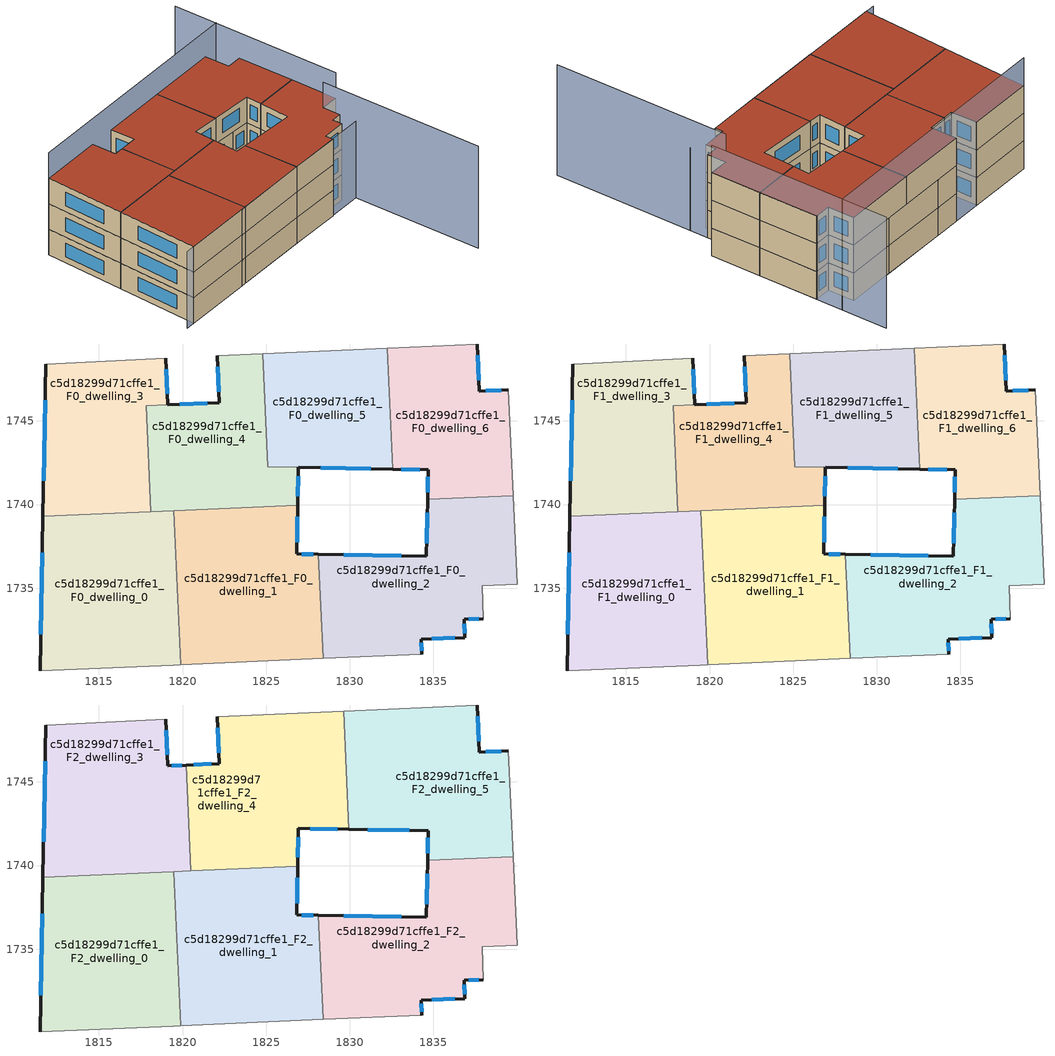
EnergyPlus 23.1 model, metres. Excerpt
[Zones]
c5d18299d71cffe1_F0_dwelling_0
 floor ground (EU_floor_Construction): 1819.49,1739.63 1819.9,1730.42 1819.45,1730.4 1811.48,1730.07 1811.65,1739.29 z0
 wall outside (EU_wall_Construction): 1811.65,1739.29 1811.48,1730.07 z0:3
 wall to c5d18299d71cffe1_F0_dwelling_1 (EU_wall_Construction): 1819.9,1730.42 1819.49,1739.63 z0:3
 wall adiabatic (EU_wall_Construction): 1811.48,1730.07 1819.45,1730.4 1819.9,1730.42 z0:3
 wall to c5d18299d71cffe1_F0_dwelling_3 (EU_wall_Construction): 1818.11,1739.57 1811.65,1739.29 z0:3
 wall to c5d18299d71cffe1_F0_dwelling_4 (EU_wall_Construction): 1819.49,1739.63 1818.11,1739.57 z0:3
 window (EU_Window_Construction): 1811.61,1737.12 1811.52,1732.23 z0.7:2.3
c5d18299d71cffe1_F0_dwelling_1
 floor ground (EU_floor_Construction): 1826.89,1739.96 1826.83,1737.05 1828.12,1737.02 1828.4,1730.8 1819.9,1730.42 1819.49,1739.63 z0
 wall outside (EU_wall_Construction): 1828.12,1737.02 1826.83,1737.05 1826.89,1739.96 z0:3
 wall to c5d18299d71cffe1_F0_dwelling_2 (EU_wall_Construction): 1828.4,1730.8 1828.12,1737.02 z0:3
 wall adiabatic (EU_wall_Construction): 1819.9,1730.42 1828.4,1730.8 z0:3
 wall to c5d18299d71cffe1_F0_dwelling_4 (EU_wall_Construction): 1826.89,1739.96 1819.49,1739.63 z0:3
 window (EU_Window_Construction): 1826.84,1737.73 1826.87,1739.28 / 1827.82,1737.03 1827.13,1737.04 z0.7:2.3
c5d18299d71cffe1_F0_dwelling_2
 floor ground (EU_floor_Construction): 1839.76,1740.54 1839.99,1735.24 1837.91,1735.15 1837.99,1733.18 1836.83,1733.13 1836.88,1732.05 1834.28,1731.94 1834.32,1731.06 1828.4,1730.8 1828.12,1737.02 1834.58,1736.9 1834.65,1740.31 z0
 wall outside (EU_wall_Construction): 1834.32,1731.06 1834.28,1731.94 1836.88,1732.05 1836.83,1733.13 1837.99,1733.18 / 1834.65,1740.31 1834.58,1736.9 1828.12,1737.02 z0:3
 wall adiabatic (EU_wall_Construction): 1828.4,1730.8 1834.32,1731.06 / 1837.99,1733.18 1837.91,1735.15 1839.99,1735.24 1839.76,1740.54 z0:3
 wall to c5d18299d71cffe1_F0_dwelling_6 (EU_wall_Construction): 1839.76,1740.54 1834.65,1740.31 z0:3
 window (EU_Window_Construction): 1836.87,1732.3 1836.84,1732.88 / 1834.89,1731.96 1836.27,1732.02 / 1834.31,1731.26 1834.29,1731.73 / 1833.06,1736.93 1829.64,1736.99 / 1834.63,1739.51 1834.6,1737.7 / 1837.1,1733.14 1837.72,1733.17 z0.7:2.3
c5d18299d71cffe1_F0_dwelling_3
 floor ground (EU_floor_Construction): 1818.99,1748.75 1819.11,1745.96 1817.83,1745.9 1818.11,1739.57 1811.65,1739.29 1811.82,1748.38 z0
 wall outside (EU_wall_Construction): 1819.11,1745.96 1818.99,1748.75 / 1811.82,1748.38 1811.65,1739.29 z0:3
 wall adiabatic (EU_wall_Construction): 1818.99,1748.75 1811.82,1748.38 z0:3
 wall to c5d18299d71cffe1_F0_dwelling_4 (EU_wall_Construction): 1818.11,1739.57 1817.83,1745.9 1819.11,1745.96 z0:3
 window (EU_Window_Construction): 1819.08,1746.61 1819.02,1748.09 / 1811.78,1746.25 1811.69,1741.42 z0.7:2.3
c5d18299d71cffe1_F0_dwelling_4
 floor ground (EU_floor_Construction): 1824.8,1749.01 1825.1,1742.26 1826.93,1742.23 1826.89,1739.96 1818.11,1739.57 1817.83,1745.9 1819.11,1745.96 1822.2,1746.09 1822.07,1748.89 z0
 wall outside (EU_wall_Construction): 1822.07,1748.89 1822.2,1746.09 1819.11,1745.96 / 1826.89,1739.96 1826.93,1742.23 z0:3
 wall adiabatic (EU_wall_Construction): 1824.8,1749.01 1822.07,1748.89 z0:3
 wall to c5d18299d71cffe1_F0_dwelling_5 (EU_wall_Construction): 1826.93,1742.23 1825.1,1742.26 / 1825.1,1742.27 1824.8,1749.01 z0:3
 window (EU_Window_Construction): 1821.47,1746.06 1819.84,1745.99 / 1822.1,1748.23 1822.17,1746.75 / 1826.9,1740.5 1826.92,1741.69 z0.7:2.3
c5d18299d71cffe1_F0_dwelling_5
 floor ground (EU_floor_Construction): 1832.25,1749.34 1832.58,1742.12 1825.1,1742.26 1824.8,1749.01 z0
 wall outside (EU_wall_Construction): 1826.93,1742.23 1832.58,1742.12 z0:3
 wall adiabatic (EU_wall_Construction): 1832.25,1749.34 1824.8,1749.01 z0:3
 wall to c5d18299d71cffe1_F0_dwelling_6 (EU_wall_Construction): 1832.58,1742.12 1832.25,1749.34 z0:3
 window (EU_Window_Construction): 1828.26,1742.2 1831.25,1742.14 z0.7:2.3
c5d18299d71cffe1_F0_dwelling_6
 floor ground (EU_floor_Construction): 1837.61,1749.58 1837.73,1746.77 1839.48,1746.85 1839.76,1740.54 1834.65,1740.31 1834.68,1742.08 1832.58,1742.12 1832.25,1749.34 z0
 wall outside (EU_wall_Construction): 1832.58,1742.12 1834.68,1742.08 1834.65,1740.31 / 1839.48,1746.85 1837.73,1746.77 1837.61,1749.58 z0:3
 wall adiabatic (EU_wall_Construction): 1839.76,1740.54 1839.48,1746.85 / 1837.61,1749.58 1832.25,1749.34 z0:3
 window (EU_Window_Construction): 1834.67,1741.66 1834.65,1740.72 / 1833.07,1742.11 1834.18,1742.09 / 1837.7,1747.43 1837.64,1748.92 / 1839.07,1746.83 1838.14,1746.79 z0.7:2.3
c5d18299d71cffe1_F1_dwelling_0
 floor to c5d18299d71cffe1_F0_dwelling_0 (EU_floor_Construction): 1819.49,1739.63 1819.9,1730.42 1819.45,1730.4 1811.48,1730.07 1811.65,1739.29 z3
 wall outside (EU_wall_Construction): 1811.65,1739.29 1811.48,1730.07 z3:6
 wall to c5d18299d71cffe1_F1_dwelling_1 (EU_wall_Construction): 1819.9,1730.42 1819.49,1739.63 z3:6
 wall adiabatic (EU_wall_Construction): 1811.48,1730.07 1819.45,1730.4 1819.9,1730.42 z3:6
 wall to c5d18299d71cffe1_F1_dwelling_3 (EU_wall_Construction): 1818.11,1739.57 1811.65,1739.29 z3:6
 wall to c5d18299d71cffe1_F1_dwelling_4 (EU_wall_Construction): 1819.49,1739.63 1818.11,1739.57 z3:6
 window (EU_Window_Construction): 1811.61,1737.12 1811.52,1732.23 z3.7:5.3
c5d18299d71cffe1_F1_dwelling_1
 floor to c5d18299d71cffe1_F0_dwelling_1 (EU_floor_Construction): 1826.89,1739.96 1826.83,1737.05 1828.12,1737.02 1828.4,1730.8 1819.9,1730.42 1819.49,1739.63 z3
 wall outside (EU_wall_Construction): 1828.12,1737.02 1826.83,1737.05 1826.89,1739.96 z3:6
 wall to c5d18299d71cffe1_F1_dwelling_2 (EU_wall_Construction): 1828.4,1730.8 1828.12,1737.02 z3:6
 wall adiabatic (EU_wall_Construction): 1819.9,1730.42 1828.4,1730.8 z3:6
 wall to c5d18299d71cffe1_F1_dwelling_4 (EU_wall_Construction): 1826.89,1739.96 1819.49,1739.63 z3:6
 window (EU_Window_Construction): 1826.84,1737.73 1826.87,1739.28 / 1827.82,1737.03 1827.13,1737.04 z3.7:5.3
c5d18299d71cffe1_F1_dwelling_2
 floor to c5d18299d71cffe1_F0_dwelling_2 (EU_floor_Construction): 1839.76,1740.54 1839.99,1735.24 1837.91,1735.15 1837.99,1733.18 1836.83,1733.13 1836.88,1732.05 1834.28,1731.94 1834.32,1731.06 1828.4,1730.8 1828.12,1737.02 1834.58,1736.9 1834.65,1740.31 z3
 wall outside (EU_wall_Construction): 1834.32,1731.06 1834.28,1731.94 1836.88,1732.05 1836.83,1733.13 1837.99,1733.18 / 1834.65,1740.31 1834.58,1736.9 1828.12,1737.02 z3:6
 wall adiabatic (EU_wall_Construction): 1828.4,1730.8 1834.32,1731.06 / 1837.99,1733.18 1837.91,1735.15 1839.99,1735.24 1839.76,1740.54 z3:6
 wall to c5d18299d71cffe1_F1_dwelling_6 (EU_wall_Construction): 1839.76,1740.54 1834.65,1740.31 z3:6
 window (EU_Window_Construction): 1836.87,1732.3 1836.84,1732.88 / 1834.89,1731.96 1836.27,1732.02 / 1834.31,1731.26 1834.29,1731.73 / 1833.06,1736.93 1829.64,1736.99 / 1834.63,1739.51 1834.6,1737.7 / 1837.1,1733.14 1837.72,1733.17 z3.7:5.3
c5d18299d71cffe1_F1_dwelling_3
 floor to c5d18299d71cffe1_F0_dwelling_3 (EU_floor_Construction): 1818.99,1748.75 1819.11,1745.96 1817.83,1745.9 1818.11,1739.57 1811.65,1739.29 1811.82,1748.38 z3
 wall outside (EU_wall_Construction): 1819.11,1745.96 1818.99,1748.75 / 1811.82,1748.38 1811.65,1739.29 z3:6
 wall adiabatic (EU_wall_Construction): 1818.99,1748.75 1811.82,1748.38 z3:6
 wall to c5d18299d71cffe1_F1_dwelling_4 (EU_wall_Construction): 1818.11,1739.57 1817.83,1745.9 1819.11,1745.96 z3:6
 window (EU_Window_Construction): 1819.08,1746.61 1819.02,1748.09 / 1811.78,1746.25 1811.69,1741.42 z3.7:5.3
c5d18299d71cffe1_F1_dwelling_4
 floor to c5d18299d71cffe1_F0_dwelling_4 (EU_floor_Construction): 1824.8,1749.01 1825.1,1742.26 1826.93,1742.23 1826.89,1739.96 1818.11,1739.57 1817.83,1745.9 1819.11,1745.96 1822.2,1746.09 1822.07,1748.89 z3
 wall outside (EU_wall_Construction): 1822.07,1748.89 1822.2,1746.09 1819.11,1745.96 / 1826.89,1739.96 1826.93,1742.23 z3:6
 wall adiabatic (EU_wall_Construction): 1824.8,1749.01 1822.07,1748.89 z3:6
 wall to c5d18299d71cffe1_F1_dwelling_5 (EU_wall_Construction): 1826.93,1742.23 1825.1,1742.26 / 1825.1,1742.27 1824.8,1749.01 z3:6
 window (EU_Window_Construction): 1821.47,1746.06 1819.84,1745.99 / 1822.1,1748.23 1822.17,1746.75 / 1826.9,1740.5 1826.92,1741.69 z3.7:5.3
c5d18299d71cffe1_F1_dwelling_5
 floor to c5d18299d71cffe1_F0_dwelling_5 (EU_floor_Construction): 1832.25,1749.34 1832.58,1742.12 1825.1,1742.27 1824.8,1749.01 z3
 wall outside (EU_wall_Construction): 1826.93,1742.23 1832.58,1742.12 z3:6
 wall adiabatic (EU_wall_Construction): 1832.25,1749.34 1824.8,1749.01 z3:6
 wall to c5d18299d71cffe1_F1_dwelling_6 (EU_wall_Construction): 1832.58,1742.12 1832.25,1749.34 z3:6
 window (EU_Window_Construction): 1828.26,1742.2 1831.25,1742.14 z3.7:5.3
c5d18299d71cffe1_F1_dwelling_6
 floor to c5d18299d71cffe1_F0_dwelling_6 (EU_floor_Construction): 1837.61,1749.58 1837.73,1746.77 1839.48,1746.85 1839.76,1740.54 1834.65,1740.31 1834.68,1742.08 1832.58,1742.12 1832.25,1749.34 z3
 wall outside (EU_wall_Construction): 1832.58,1742.12 1834.68,1742.08 1834.65,1740.31 / 1839.48,1746.85 1837.73,1746.77 1837.61,1749.58 z3:6
 wall adiabatic (EU_wall_Construction): 1839.76,1740.54 1839.48,1746.85 / 1837.61,1749.58 1832.25,1749.34 z3:6
 window (EU_Window_Construction): 1834.67,1741.66 1834.65,1740.72 / 1833.07,1742.11 1834.18,1742.09 / 1837.7,1747.43 1837.64,1748.92 / 1839.07,1746.83 1838.14,1746.79 z3.7:5.3
c5d18299d71cffe1_F2_dwelling_0
 floor to c5d18299d71cffe1_F1_dwelling_0 (EU_floor_Construction): 1819.49,1739.63 1819.9,1730.42 1819.45,1730.4 1811.48,1730.07 1811.65,1739.29 z6
 wall outside (EU_wall_Construction): 1811.65,1739.29 1811.48,1730.07 z6:9
 wall to c5d18299d71cffe1_F2_dwelling_1 (EU_wall_Construction): 1819.9,1730.42 1819.49,1739.63 z6:9
 wall adiabatic (EU_wall_Construction): 1811.48,1730.07 1819.45,1730.4 1819.9,1730.42 z6:9
 wall to c5d18299d71cffe1_F2_dwelling_3 (EU_wall_Construction): 1819.49,1739.63 1811.65,1739.29 z6:9
 window (EU_Window_Construction): 1811.61,1737.12 1811.52,1732.23 z6.7:8.3
 roof outside (EU_roof_Construction): 1819.9,1730.42 1819.49,1739.63 1811.65,1739.29 1811.48,1730.07 1819.45,1730.4 z9
c5d18299d71cffe1_F2_dwelling_1
 floor to c5d18299d71cffe1_F1_dwelling_1 (EU_floor_Construction): 1826.89,1739.96 1826.83,1737.05 1828.12,1737.02 1828.4,1730.8 1819.9,1730.42 1819.49,1739.63 z6
 wall outside (EU_wall_Construction): 1828.12,1737.02 1826.83,1737.05 1826.89,1739.96 z6:9
 wall to c5d18299d71cffe1_F2_dwelling_2 (EU_wall_Construction): 1828.4,1730.8 1828.12,1737.02 z6:9
 wall adiabatic (EU_wall_Construction): 1819.9,1730.42 1828.4,1730.8 z6:9
 wall to c5d18299d71cffe1_F2_dwelling_4 (EU_wall_Construction): 1826.89,1739.96 1820.5,1739.68 z6:9
 wall to c5d18299d71cffe1_F2_dwelling_3 (EU_wall_Construction): 1820.5,1739.68 1819.49,1739.64 z6:9
 window (EU_Window_Construction): 1826.84,1737.73 1826.87,1739.28 / 1827.82,1737.03 1827.13,1737.04 z6.7:8.3
 roof outside (EU_roof_Construction): 1828.4,1730.8 1828.12,1737.02 1826.83,1737.05 1826.89,1739.96 1819.49,1739.63 1819.9,1730.42 z9
c5d18299d71cffe1_F2_dwelling_2
 floor to c5d18299d71cffe1_F1_dwelling_2 (EU_floor_Construction): 1839.76,1740.54 1839.99,1735.24 1837.91,1735.15 1837.99,1733.18 1836.83,1733.13 1836.88,1732.05 1834.28,1731.94 1834.32,1731.06 1828.4,1730.8 1828.12,1737.02 1834.58,1736.9 1834.65,1740.31 z6
 wall outside (EU_wall_Construction): 1834.32,1731.06 1834.28,1731.94 1836.88,1732.05 1836.83,1733.13 1837.99,1733.18 / 1834.65,1740.31 1834.58,1736.9 1828.12,1737.02 z6:9
 wall adiabatic (EU_wall_Construction): 1828.4,1730.8 1834.32,1731.06 / 1837.99,1733.18 1837.91,1735.15 1839.99,1735.24 1839.76,1740.54 z6:9
 wall to c5d18299d71cffe1_F2_dwelling_5 (EU_wall_Construction): 1839.76,1740.54 1834.65,1740.31 z6:9
 window (EU_Window_Construction): 1836.87,1732.3 1836.84,1732.88 / 1834.89,1731.96 1836.27,1732.02 / 1834.31,1731.26 1834.29,1731.73 / 1833.06,1736.93 1829.64,1736.99 / 1834.63,1739.51 1834.6,1737.7 / 1837.1,1733.14 1837.72,1733.17 z6.7:8.3
 roof outside (EU_roof_Construction): 1837.99,1733.18 1837.91,1735.15 1839.99,1735.24 1839.76,1740.54 1834.65,1740.31 1834.58,1736.9 1828.12,1737.02 1828.4,1730.8 1834.32,1731.06 1834.28,1731.94 1836.88,1732.05 1836.83,1733.13 z9
c5d18299d71cffe1_F2_dwelling_3
 floor to c5d18299d71cffe1_F1_dwelling_3 (EU_floor_Construction): 1818.99,1748.75 1819.11,1745.96 1817.83,1745.9 1818.11,1739.57 1811.65,1739.29 1811.82,1748.38 z6
 floor to c5d18299d71cffe1_F1_dwelling_4 (EU_floor_Construction): 1820.22,1746 1820.5,1739.68 1818.11,1739.57 1817.83,1745.9 1819.11,1745.96 z6
 wall outside (EU_wall_Construction): 1811.82,1748.38 1811.65,1739.29 / 1820.22,1746 1819.11,1745.96 1818.99,1748.75 z6:9
 wall adiabatic (EU_wall_Construction): 1818.99,1748.75 1811.82,1748.38 z6:9
 wall to c5d18299d71cffe1_F2_dwelling_4 (EU_wall_Construction): 1820.5,1739.68 1820.22,1746 z6:9
 window (EU_Window_Construction): 1811.78,1746.25 1811.69,1741.42 / 1819.08,1746.61 1819.02,1748.09 / 1819.96,1745.99 1819.37,1745.97 z6.7:8.3
 roof outside (EU_roof_Construction): 1820.5,1739.68 1820.22,1746 1819.11,1745.96 1818.99,1748.75 1811.82,1748.38 1811.65,1739.29 z9
c5d18299d71cffe1_F2_dwelling_4
 floor to c5d18299d71cffe1_F1_dwelling_4 (EU_floor_Construction): 1824.8,1749.01 1825.1,1742.26 1826.93,1742.23 1826.89,1739.96 1820.5,1739.68 1820.22,1746 1822.2,1746.09 1822.07,1748.89 z6
 floor to c5d18299d71cffe1_F1_dwelling_5 (EU_floor_Construction): 1829.63,1749.22 1829.95,1742.17 1825.1,1742.27 1824.8,1749.01 z6
 wall outside (EU_wall_Construction): 1826.89,1739.96 1826.93,1742.23 1829.95,1742.17 / 1822.07,1748.89 1822.2,1746.09 1820.22,1746 z6:9
 wall to c5d18299d71cffe1_F2_dwelling_5 (EU_wall_Construction): 1829.95,1742.17 1829.63,1749.22 z6:9
 wall adiabatic (EU_wall_Construction): 1829.63,1749.22 1822.07,1748.89 z6:9
 window (EU_Window_Construction): 1827.64,1742.21 1829.24,1742.18 / 1826.9,1740.5 1826.92,1741.69 / 1821.73,1746.07 1820.68,1746.03 / 1822.1,1748.23 1822.17,1746.75 z6.7:8.3
 roof outside (EU_roof_Construction): 1829.95,1742.17 1829.63,1749.22 1822.07,1748.89 1822.2,1746.09 1820.22,1746 1820.5,1739.68 1826.89,1739.96 1826.93,1742.23 z9
c5d18299d71cffe1_F2_dwelling_5
 floor to c5d18299d71cffe1_F1_dwelling_5 (EU_floor_Construction): 1832.25,1749.34 1832.57,1742.12 1829.95,1742.17 1829.63,1749.22 z6
 floor to c5d18299d71cffe1_F1_dwelling_6 (EU_floor_Construction): 1837.61,1749.58 1837.73,1746.77 1839.48,1746.85 1839.76,1740.54 1834.65,1740.31 1834.68,1742.08 1832.57,1742.12 1832.25,1749.34 z6
 wall outside (EU_wall_Construction): 1829.95,1742.17 1834.68,1742.08 1834.65,1740.31 / 1839.48,1746.85 1837.73,1746.77 1837.61,1749.58 z6:9
 wall adiabatic (EU_wall_Construction): 1839.76,1740.54 1839.48,1746.85 / 1837.61,1749.58 1829.63,1749.22 z6:9
 window (EU_Window_Construction): 1834.67,1741.66 1834.65,1740.72 / 1831.06,1742.15 1833.57,1742.1 / 1837.7,1747.43 1837.64,1748.92 / 1839.07,1746.83 1838.14,1746.79 z6.7:8.3
 roof outside (EU_roof_Construction): 1839.76,1740.54 1839.48,1746.85 1837.73,1746.77 1837.61,1749.58 1829.63,1749.22 1829.95,1742.17 1834.68,1742.08 1834.65,1740.31 z9
shading: 1810.43,1730.02 1838.09,1731.23 z0:9; 1838.74,1716.54 1837.9,1735.15 / 1839.99,1735.24 1839.13,1754.56 / 1839.37,1749.66 1811.82,1748.38 z0:12
[Building]
EU S2 Campaign: North Axis=0; Terrain=City; Solar Distribution=FullExterior
[Site:Location]
Budapest.Ferenc.Liszt.Intl.AP: Latitude=47.437; Longitude=19.256; Time Zone=1; Elevation=185
[SizingPeriod:WeatherFileDays]
AnnualSizingPeriod: Begin Month=1; Begin Day of Month=1; End Month=12; End Day of Month=31; Day of Week for Start Day=Monday; Use Weather File Daylight Saving Period=No; Use Weather File Rain and Snow Indicators=No
[MATERIAL]
EU_InternalMass_Material: Roughness=MediumRough; Thickness=0.1; Conductivity=1; Density=1800; Specific Heat=900; Thermal Absorptance=0.9; Solar Absorptance=0.7; Visible Absorptance=0.7
[MATERIAL:NOMASS] Roughness=MediumRough; Thermal Absorptance=0.9; Solar Absorptance=0.7; Visible Absorptance=0.7
Name | Thermal Resistance
EU_wall_NoMass | 0.832559
EU_roof_NoMass | 1.39638
EU_floor_NoMass | 0.872794
[WINDOWMATERIAL:SIMPLEGLAZINGSYSTEM]
EU_Window_SimpleGlazing: UFactor=2.79869; Solar Heat Gain Coefficient=0.75; Visible Transmittance=0.75
[CONSTRUCTION]
EU_wall_Construction: EU_wall_NoMass
EU_roof_Construction: EU_roof_NoMass
EU_floor_Construction: EU_floor_NoMass
EU_Window_Construction: EU_Window_SimpleGlazing
EU_InternalMass_Construction: EU_InternalMass_Material
[ZONE] Type=1; Multiplier=1; Ceiling Height=autocalculate; Floor Area=autocalculate; Part of Total Floor Area=Yes
Name | Volume
c5d18299d71cffe1_F0_dwelling_0; c5d18299d71cffe1_F1_dwelling_0; c5d18299d71cffe1_F2_dwelling_0; c5d18299d71cffe1_F2_dwelling_3 | 224.832
c5d18299d71cffe1_F0_dwelling_1; c5d18299d71cffe1_F1_dwelling_1; c5d18299d71cffe1_F2_dwelling_1 | 224.829
c5d18299d71cffe1_F0_dwelling_2; c5d18299d71cffe1_F1_dwelling_2; c5d18299d71cffe1_F2_dwelling_2 | 224.82
c5d18299d71cffe1_F0_dwelling_3; c5d18299d71cffe1_F1_dwelling_3 | 179.362
c5d18299d71cffe1_F0_dwelling_4; c5d18299d71cffe1_F1_dwelling_4 | 170.0625
c5d18299d71cffe1_F2_dwelling_4 | 224.836
c5d18299d71cffe1_F0_dwelling_5 | 156.432
c5d18299d71cffe1_F1_dwelling_5 | 156.385
c5d18299d71cffe1_F2_dwelling_5 | 224.819
c5d18299d71cffe1_F0_dwelling_6; c5d18299d71cffe1_F1_dwelling_6 | 168.623
[INTERNALMASS] Construction=EU_InternalMass_Construction
Name | Zone or ZoneList | Surface Area
c5d18299d71cffe1_F0_dwelling_0_EU_InternalMass | c5d18299d71cffe1_F0_dwelling_0 | 74.944
c5d18299d71cffe1_F0_dwelling_1_EU_InternalMass | c5d18299d71cffe1_F0_dwelling_1 | 74.9431
c5d18299d71cffe1_F0_dwelling_2_EU_InternalMass | c5d18299d71cffe1_F0_dwelling_2 | 74.9398
c5d18299d71cffe1_F0_dwelling_3_EU_InternalMass | c5d18299d71cffe1_F0_dwelling_3 | 59.7866
c5d18299d71cffe1_F0_dwelling_4_EU_InternalMass | c5d18299d71cffe1_F0_dwelling_4 | 56.692
c5d18299d71cffe1_F0_dwelling_5_EU_InternalMass | c5d18299d71cffe1_F0_dwelling_5 | 52.1476
c5d18299d71cffe1_F0_dwelling_6_EU_InternalMass | c5d18299d71cffe1_F0_dwelling_6 | 56.2077
c5d18299d71cffe1_F1_dwelling_0_EU_InternalMass | c5d18299d71cffe1_F1_dwelling_0 | 74.944
c5d18299d71cffe1_F1_dwelling_1_EU_InternalMass | c5d18299d71cffe1_F1_dwelling_1 | 74.9431
c5d18299d71cffe1_F1_dwelling_2_EU_InternalMass | c5d18299d71cffe1_F1_dwelling_2 | 74.9398
c5d18299d71cffe1_F1_dwelling_3_EU_InternalMass | c5d18299d71cffe1_F1_dwelling_3 | 59.7866
c5d18299d71cffe1_F1_dwelling_4_EU_InternalMass | c5d18299d71cffe1_F1_dwelling_4 | 56.692
c5d18299d71cffe1_F1_dwelling_5_EU_InternalMass | c5d18299d71cffe1_F1_dwelling_5 | 52.1476
c5d18299d71cffe1_F1_dwelling_6_EU_InternalMass | c5d18299d71cffe1_F1_dwelling_6 | 56.2077
c5d18299d71cffe1_F2_dwelling_0_EU_InternalMass | c5d18299d71cffe1_F2_dwelling_0 | 74.944
c5d18299d71cffe1_F2_dwelling_1_EU_InternalMass | c5d18299d71cffe1_F2_dwelling_1 | 74.9431
c5d18299d71cffe1_F2_dwelling_2_EU_InternalMass | c5d18299d71cffe1_F2_dwelling_2 | 74.9398
c5d18299d71cffe1_F2_dwelling_3_EU_InternalMass | c5d18299d71cffe1_F2_dwelling_3 | 74.9441
c5d18299d71cffe1_F2_dwelling_4_EU_InternalMass | c5d18299d71cffe1_F2_dwelling_4 | 74.9451
c5d18299d71cffe1_F2_dwelling_5_EU_InternalMass | c5d18299d71cffe1_F2_dwelling_5 | 74.9397
[OTHEREQUIPMENT] Fuel Type=Electricity; Design Level Calculation Method=Watts/Area; Power per Zone Floor Area=1; Fraction Latent=0; Fraction Radiant=0; Fraction Lost=0; Carbon Dioxide Generation Rate=0; EndUse Subcategory=EU_Step8_InternalGains
Name | Zone or ZoneList or Space or SpaceList | Schedule
EU_Step8_InternalGain_c5d18299d71cffe1_F0_dwelling_0_f000 | c5d18299d71cffe1_F0_dwelling_0 | EU_Step8_GainSchedule_c5d18299d71cffe1_F0_dwelling_0_f000
EU_Step8_InternalGain_c5d18299d71cffe1_F0_dwelling_1_f000 | c5d18299d71cffe1_F0_dwelling_1 | EU_Step8_GainSchedule_c5d18299d71cffe1_F0_dwelling_1_f000
EU_Step8_InternalGain_c5d18299d71cffe1_F0_dwelling_2_f000 | c5d18299d71cffe1_F0_dwelling_2 | EU_Step8_GainSchedule_c5d18299d71cffe1_F0_dwelling_2_f000
EU_Step8_InternalGain_c5d18299d71cffe1_F0_dwelling_3_f000 | c5d18299d71cffe1_F0_dwelling_3 | EU_Step8_GainSchedule_c5d18299d71cffe1_F0_dwelling_3_f000
EU_Step8_InternalGain_c5d18299d71cffe1_F0_dwelling_4_f000 | c5d18299d71cffe1_F0_dwelling_4 | EU_Step8_GainSchedule_c5d18299d71cffe1_F0_dwelling_4_f000
EU_Step8_InternalGain_c5d18299d71cffe1_F0_dwelling_5_f000 | c5d18299d71cffe1_F0_dwelling_5 | EU_Step8_GainSchedule_c5d18299d71cffe1_F0_dwelling_5_f000
EU_Step8_InternalGain_c5d18299d71cffe1_F0_dwelling_6_f000 | c5d18299d71cffe1_F0_dwelling_6 | EU_Step8_GainSchedule_c5d18299d71cffe1_F0_dwelling_6_f000
EU_Step8_InternalGain_c5d18299d71cffe1_F1_dwelling_0_f000 | c5d18299d71cffe1_F1_dwelling_0 | EU_Step8_GainSchedule_c5d18299d71cffe1_F1_dwelling_0_f000
EU_Step8_InternalGain_c5d18299d71cffe1_F1_dwelling_1_f000 | c5d18299d71cffe1_F1_dwelling_1 | EU_Step8_GainSchedule_c5d18299d71cffe1_F1_dwelling_1_f000
EU_Step8_InternalGain_c5d18299d71cffe1_F1_dwelling_2_f000 | c5d18299d71cffe1_F1_dwelling_2 | EU_Step8_GainSchedule_c5d18299d71cffe1_F1_dwelling_2_f000
EU_Step8_InternalGain_c5d18299d71cffe1_F1_dwelling_3_f000 | c5d18299d71cffe1_F1_dwelling_3 | EU_Step8_GainSchedule_c5d18299d71cffe1_F1_dwelling_3_f000
EU_Step8_InternalGain_c5d18299d71cffe1_F1_dwelling_4_f000 | c5d18299d71cffe1_F1_dwelling_4 | EU_Step8_GainSchedule_c5d18299d71cffe1_F1_dwelling_4_f000
EU_Step8_InternalGain_c5d18299d71cffe1_F1_dwelling_5_f000 | c5d18299d71cffe1_F1_dwelling_5 | EU_Step8_GainSchedule_c5d18299d71cffe1_F1_dwelling_5_f000
EU_Step8_InternalGain_c5d18299d71cffe1_F1_dwelling_6_f000 | c5d18299d71cffe1_F1_dwelling_6 | EU_Step8_GainSchedule_c5d18299d71cffe1_F1_dwelling_6_f000
EU_Step8_InternalGain_c5d18299d71cffe1_F2_dwelling_0_f000 | c5d18299d71cffe1_F2_dwelling_0 | EU_Step8_GainSchedule_c5d18299d71cffe1_F2_dwelling_0_f000
EU_Step8_InternalGain_c5d18299d71cffe1_F2_dwelling_1_f000 | c5d18299d71cffe1_F2_dwelling_1 | EU_Step8_GainSchedule_c5d18299d71cffe1_F2_dwelling_1_f000
EU_Step8_InternalGain_c5d18299d71cffe1_F2_dwelling_2_f000 | c5d18299d71cffe1_F2_dwelling_2 | EU_Step8_GainSchedule_c5d18299d71cffe1_F2_dwelling_2_f000
EU_Step8_InternalGain_c5d18299d71cffe1_F2_dwelling_3_f000 | c5d18299d71cffe1_F2_dwelling_3 | EU_Step8_GainSchedule_c5d18299d71cffe1_F2_dwelling_3_f000
EU_Step8_InternalGain_c5d18299d71cffe1_F2_dwelling_4_f000 | c5d18299d71cffe1_F2_dwelling_4 | EU_Step8_GainSchedule_c5d18299d71cffe1_F2_dwelling_4_f000
EU_Step8_InternalGain_c5d18299d71cffe1_F2_dwelling_5_f000 | c5d18299d71cffe1_F2_dwelling_5 | EU_Step8_GainSchedule_c5d18299d71cffe1_F2_dwelling_5_f000
[ZONEVENTILATION:DESIGNFLOWRATE] Schedule=EU_AlwaysOn; Design Flow Rate Calculation Method=AirChanges/Hour; Air Changes per Hour=0.475469; Ventilation Type=Natural; Fan Pressure Rise=0; Fan Total Efficiency=1; Constant Term Coefficient=1; Temperature Term Coefficient=0; Velocity Term Coefficient=0; Velocity Squared Term Coefficient=0; Minimum Indoor Temperature=-100; Maximum Indoor Temperature=100; Delta Temperature=-100; Minimum Outdoor Temperature=-100; Maximum Outdoor Temperature=100; Maximum Wind Speed=40
Name | Zone or ZoneList or Space or SpaceList
EU_ConstantAir_c5d18299d71cffe1_F0_dwelling_0 | c5d18299d71cffe1_F0_dwelling_0
EU_ConstantAir_c5d18299d71cffe1_F0_dwelling_1 | c5d18299d71cffe1_F0_dwelling_1
EU_ConstantAir_c5d18299d71cffe1_F0_dwelling_2 | c5d18299d71cffe1_F0_dwelling_2
EU_ConstantAir_c5d18299d71cffe1_F0_dwelling_3 | c5d18299d71cffe1_F0_dwelling_3
EU_ConstantAir_c5d18299d71cffe1_F0_dwelling_4 | c5d18299d71cffe1_F0_dwelling_4
EU_ConstantAir_c5d18299d71cffe1_F0_dwelling_5 | c5d18299d71cffe1_F0_dwelling_5
EU_ConstantAir_c5d18299d71cffe1_F0_dwelling_6 | c5d18299d71cffe1_F0_dwelling_6
EU_ConstantAir_c5d18299d71cffe1_F1_dwelling_0 | c5d18299d71cffe1_F1_dwelling_0
EU_ConstantAir_c5d18299d71cffe1_F1_dwelling_1 | c5d18299d71cffe1_F1_dwelling_1
EU_ConstantAir_c5d18299d71cffe1_F1_dwelling_2 | c5d18299d71cffe1_F1_dwelling_2
EU_ConstantAir_c5d18299d71cffe1_F1_dwelling_3 | c5d18299d71cffe1_F1_dwelling_3
EU_ConstantAir_c5d18299d71cffe1_F1_dwelling_4 | c5d18299d71cffe1_F1_dwelling_4
EU_ConstantAir_c5d18299d71cffe1_F1_dwelling_5 | c5d18299d71cffe1_F1_dwelling_5
EU_ConstantAir_c5d18299d71cffe1_F1_dwelling_6 | c5d18299d71cffe1_F1_dwelling_6
EU_ConstantAir_c5d18299d71cffe1_F2_dwelling_0 | c5d18299d71cffe1_F2_dwelling_0
EU_ConstantAir_c5d18299d71cffe1_F2_dwelling_1 | c5d18299d71cffe1_F2_dwelling_1
EU_ConstantAir_c5d18299d71cffe1_F2_dwelling_2 | c5d18299d71cffe1_F2_dwelling_2
EU_ConstantAir_c5d18299d71cffe1_F2_dwelling_3 | c5d18299d71cffe1_F2_dwelling_3
EU_ConstantAir_c5d18299d71cffe1_F2_dwelling_4 | c5d18299d71cffe1_F2_dwelling_4
EU_ConstantAir_c5d18299d71cffe1_F2_dwelling_5 | c5d18299d71cffe1_F2_dwelling_5
[HVACTEMPLATE:THERMOSTAT] Constant Heating Setpoint=20; Constant Cooling Setpoint=50
EU_HeatOnly_c5d18299d71cffe1_F0_dwelling_0; EU_HeatOnly_c5d18299d71cffe1_F0_dwelling_1; EU_HeatOnly_c5d18299d71cffe1_F0_dwelling_2; EU_HeatOnly_c5d18299d71cffe1_F0_dwelling_3; EU_HeatOnly_c5d18299d71cffe1_F0_dwelling_4; EU_HeatOnly_c5d18299d71cffe1_F0_dwelling_5; EU_HeatOnly_c5d18299d71cffe1_F0_dwelling_6; EU_HeatOnly_c5d18299d71cffe1_F1_dwelling_0; EU_HeatOnly_c5d18299d71cffe1_F1_dwelling_1; EU_HeatOnly_c5d18299d71cffe1_F1_dwelling_2; EU_HeatOnly_c5d18299d71cffe1_F1_dwelling_3; EU_HeatOnly_c5d18299d71cffe1_F1_dwelling_4; EU_HeatOnly_c5d18299d71cffe1_F1_dwelling_5; EU_HeatOnly_c5d18299d71cffe1_F1_dwelling_6; EU_HeatOnly_c5d18299d71cffe1_F2_dwelling_0; EU_HeatOnly_c5d18299d71cffe1_F2_dwelling_1; EU_HeatOnly_c5d18299d71cffe1_F2_dwelling_2; EU_HeatOnly_c5d18299d71cffe1_F2_dwelling_3; EU_HeatOnly_c5d18299d71cffe1_F2_dwelling_4; EU_HeatOnly_c5d18299d71cffe1_F2_dwelling_5
[HVACTEMPLATE:ZONE:IDEALLOADSAIRSYSTEM] System Availability Schedule=EU_AlwaysOn; Maximum Heating Supply Air Temperature=50; Minimum Cooling Supply Air Temperature=13; Maximum Heating Supply Air Humidity Ratio=0.0156; Minimum Cooling Supply Air Humidity Ratio=0.0077; Heating Limit=NoLimit; Cooling Limit=NoLimit; Heating Availability Schedule=EU_AlwaysOn; Cooling Availability Schedule=EU_CoolingOff; Dehumidification Control Type=ConstantSensibleHeatRatio; Cooling Sensible Heat Ratio=0.7; Dehumidification Setpoint=60; Humidification Control Type=None; Humidification Setpoint=30; Outdoor Air Method=None; Outdoor Air Flow Rate per Person=0.00944; Outdoor Air Flow Rate per Zone Floor Area=0; Outdoor Air Flow Rate per Zone=0; Demand Controlled Ventilation Type=None; Outdoor Air Economizer Type=NoEconomizer; Heat Recovery Type=None; Sensible Heat Recovery Effectiveness=0.7; Latent Heat Recovery Effectiveness=0.65
Name | Template Thermostat
c5d18299d71cffe1_F0_dwelling_0 | EU_HeatOnly_c5d18299d71cffe1_F0_dwelling_0
c5d18299d71cffe1_F0_dwelling_1 | EU_HeatOnly_c5d18299d71cffe1_F0_dwelling_1
c5d18299d71cffe1_F0_dwelling_2 | EU_HeatOnly_c5d18299d71cffe1_F0_dwelling_2
c5d18299d71cffe1_F0_dwelling_3 | EU_HeatOnly_c5d18299d71cffe1_F0_dwelling_3
c5d18299d71cffe1_F0_dwelling_4 | EU_HeatOnly_c5d18299d71cffe1_F0_dwelling_4
c5d18299d71cffe1_F0_dwelling_5 | EU_HeatOnly_c5d18299d71cffe1_F0_dwelling_5
c5d18299d71cffe1_F0_dwelling_6 | EU_HeatOnly_c5d18299d71cffe1_F0_dwelling_6
c5d18299d71cffe1_F1_dwelling_0 | EU_HeatOnly_c5d18299d71cffe1_F1_dwelling_0
c5d18299d71cffe1_F1_dwelling_1 | EU_HeatOnly_c5d18299d71cffe1_F1_dwelling_1
c5d18299d71cffe1_F1_dwelling_2 | EU_HeatOnly_c5d18299d71cffe1_F1_dwelling_2
c5d18299d71cffe1_F1_dwelling_3 | EU_HeatOnly_c5d18299d71cffe1_F1_dwelling_3
c5d18299d71cffe1_F1_dwelling_4 | EU_HeatOnly_c5d18299d71cffe1_F1_dwelling_4
c5d18299d71cffe1_F1_dwelling_5 | EU_HeatOnly_c5d18299d71cffe1_F1_dwelling_5
c5d18299d71cffe1_F1_dwelling_6 | EU_HeatOnly_c5d18299d71cffe1_F1_dwelling_6
c5d18299d71cffe1_F2_dwelling_0 | EU_HeatOnly_c5d18299d71cffe1_F2_dwelling_0
c5d18299d71cffe1_F2_dwelling_1 | EU_HeatOnly_c5d18299d71cffe1_F2_dwelling_1
c5d18299d71cffe1_F2_dwelling_2 | EU_HeatOnly_c5d18299d71cffe1_F2_dwelling_2
c5d18299d71cffe1_F2_dwelling_3 | EU_HeatOnly_c5d18299d71cffe1_F2_dwelling_3
c5d18299d71cffe1_F2_dwelling_4 | EU_HeatOnly_c5d18299d71cffe1_F2_dwelling_4
c5d18299d71cffe1_F2_dwelling_5 | EU_HeatOnly_c5d18299d71cffe1_F2_dwelling_5
[SIZING:ZONE] Zone Cooling Design Supply Air Temperature Input Method=SupplyAirTemperature; Zone Cooling Design Supply Air Temperature=13; Zone Heating Design Supply Air Temperature Input Method=SupplyAirTemperature; Zone Heating Design Supply Air Temperature=50; Zone Cooling Design Supply Air Humidity Ratio=0.008; Zone Heating Design Supply Air Humidity Ratio=0.008; Cooling Design Air Flow Method=DesignDay; Cooling Design Air Flow Rate=0; Cooling Minimum Air Flow per Zone Floor Area=0.000762; Cooling Minimum Air Flow=0; Cooling Minimum Air Flow Fraction=0.2; Heating Design Air Flow Method=DesignDay; Heating Design Air Flow Rate=0; Heating Maximum Air Flow per Zone Floor Area=0.002032; Heating Maximum Air Flow=0.141576; Heating Maximum Air Flow Fraction=0.3; Account for Dedicated Outdoor Air System=No; Dedicated Outdoor Air System Control Strategy=NeutralSupplyAir; Dedicated Outdoor Air Low Setpoint Temperature for Design=autosize; Dedicated Outdoor Air High Setpoint Temperature for Design=autosize; Zone Load Sizing Method=Sensible Load Only No Latent Load; Zone Latent Cooling Design Supply Air Humidity Ratio Input Method=HumidityRatioDifference; Zone Cooling Design Supply Air Humidity Ratio Difference=0.005; Zone Latent Heating Design Supply Air Humidity Ratio Input Method=HumidityRatioDifference; Zone Humidification Design Supply Air Humidity Ratio Difference=0.005
c5d18299d71cffe1_F0_dwelling_0; c5d18299d71cffe1_F0_dwelling_1; c5d18299d71cffe1_F0_dwelling_2; c5d18299d71cffe1_F0_dwelling_3; c5d18299d71cffe1_F0_dwelling_4; c5d18299d71cffe1_F0_dwelling_5; c5d18299d71cffe1_F0_dwelling_6; c5d18299d71cffe1_F1_dwelling_0; c5d18299d71cffe1_F1_dwelling_1; c5d18299d71cffe1_F1_dwelling_2; c5d18299d71cffe1_F1_dwelling_3; c5d18299d71cffe1_F1_dwelling_4; c5d18299d71cffe1_F1_dwelling_5; c5d18299d71cffe1_F1_dwelling_6; c5d18299d71cffe1_F2_dwelling_0; c5d18299d71cffe1_F2_dwelling_1; c5d18299d71cffe1_F2_dwelling_2; c5d18299d71cffe1_F2_dwelling_3; c5d18299d71cffe1_F2_dwelling_4; c5d18299d71cffe1_F2_dwelling_5
[SCHEDULE:CONSTANT]
Name | Hourly Value
EU_AlwaysOn | 1
EU_CoolingOff | 0
[SCHEDULE:FILE] Column Number=1; Rows to Skip at Top=0; Number of Hours of Data=8760; Column Separator=Comma; Interpolate to Timestep=No; Minutes per Item=60; Adjust Schedule for Daylight Savings=Yes
Name | File
EU_Step8_GainSchedule_c5d18299d71cffe1_F0_dwelling_0_f000 | ../../schedules/c5d18299d71cffe1/c5d18299d71cffe1_F0_dwelling_0_f000_gain.csv
EU_Step8_GainSchedule_c5d18299d71cffe1_F0_dwelling_1_f000 | ../../schedules/c5d18299d71cffe1/c5d18299d71cffe1_F0_dwelling_1_f000_gain.csv
EU_Step8_GainSchedule_c5d18299d71cffe1_F0_dwelling_2_f000 | ../../schedules/c5d18299d71cffe1/c5d18299d71cffe1_F0_dwelling_2_f000_gain.csv
EU_Step8_GainSchedule_c5d18299d71cffe1_F0_dwelling_3_f000 | ../../schedules/c5d18299d71cffe1/c5d18299d71cffe1_F0_dwelling_3_f000_gain.csv
EU_Step8_GainSchedule_c5d18299d71cffe1_F0_dwelling_4_f000 | ../../schedules/c5d18299d71cffe1/c5d18299d71cffe1_F0_dwelling_4_f000_gain.csv
EU_Step8_GainSchedule_c5d18299d71cffe1_F0_dwelling_5_f000 | ../../schedules/c5d18299d71cffe1/c5d18299d71cffe1_F0_dwelling_5_f000_gain.csv
EU_Step8_GainSchedule_c5d18299d71cffe1_F0_dwelling_6_f000 | ../../schedules/c5d18299d71cffe1/c5d18299d71cffe1_F0_dwelling_6_f000_gain.csv
EU_Step8_GainSchedule_c5d18299d71cffe1_F1_dwelling_0_f000 | ../../schedules/c5d18299d71cffe1/c5d18299d71cffe1_F1_dwelling_0_f000_gain.csv
EU_Step8_GainSchedule_c5d18299d71cffe1_F1_dwelling_1_f000 | ../../schedules/c5d18299d71cffe1/c5d18299d71cffe1_F1_dwelling_1_f000_gain.csv
EU_Step8_GainSchedule_c5d18299d71cffe1_F1_dwelling_2_f000 | ../../schedules/c5d18299d71cffe1/c5d18299d71cffe1_F1_dwelling_2_f000_gain.csv
EU_Step8_GainSchedule_c5d18299d71cffe1_F1_dwelling_3_f000 | ../../schedules/c5d18299d71cffe1/c5d18299d71cffe1_F1_dwelling_3_f000_gain.csv
EU_Step8_GainSchedule_c5d18299d71cffe1_F1_dwelling_4_f000 | ../../schedules/c5d18299d71cffe1/c5d18299d71cffe1_F1_dwelling_4_f000_gain.csv
EU_Step8_GainSchedule_c5d18299d71cffe1_F1_dwelling_5_f000 | ../../schedules/c5d18299d71cffe1/c5d18299d71cffe1_F1_dwelling_5_f000_gain.csv
EU_Step8_GainSchedule_c5d18299d71cffe1_F1_dwelling_6_f000 | ../../schedules/c5d18299d71cffe1/c5d18299d71cffe1_F1_dwelling_6_f000_gain.csv
EU_Step8_GainSchedule_c5d18299d71cffe1_F2_dwelling_0_f000 | ../../schedules/c5d18299d71cffe1/c5d18299d71cffe1_F2_dwelling_0_f000_gain.csv
EU_Step8_GainSchedule_c5d18299d71cffe1_F2_dwelling_1_f000 | ../../schedules/c5d18299d71cffe1/c5d18299d71cffe1_F2_dwelling_1_f000_gain.csv
EU_Step8_GainSchedule_c5d18299d71cffe1_F2_dwelling_2_f000 | ../../schedules/c5d18299d71cffe1/c5d18299d71cffe1_F2_dwelling_2_f000_gain.csv
EU_Step8_GainSchedule_c5d18299d71cffe1_F2_dwelling_3_f000 | ../../schedules/c5d18299d71cffe1/c5d18299d71cffe1_F2_dwelling_3_f000_gain.csv
EU_Step8_GainSchedule_c5d18299d71cffe1_F2_dwelling_4_f000 | ../../schedules/c5d18299d71cffe1/c5d18299d71cffe1_F2_dwelling_4_f000_gain.csv
EU_Step8_GainSchedule_c5d18299d71cffe1_F2_dwelling_5_f000 | ../../schedules/c5d18299d71cffe1/c5d18299d71cffe1_F2_dwelling_5_f000_gain.csv
